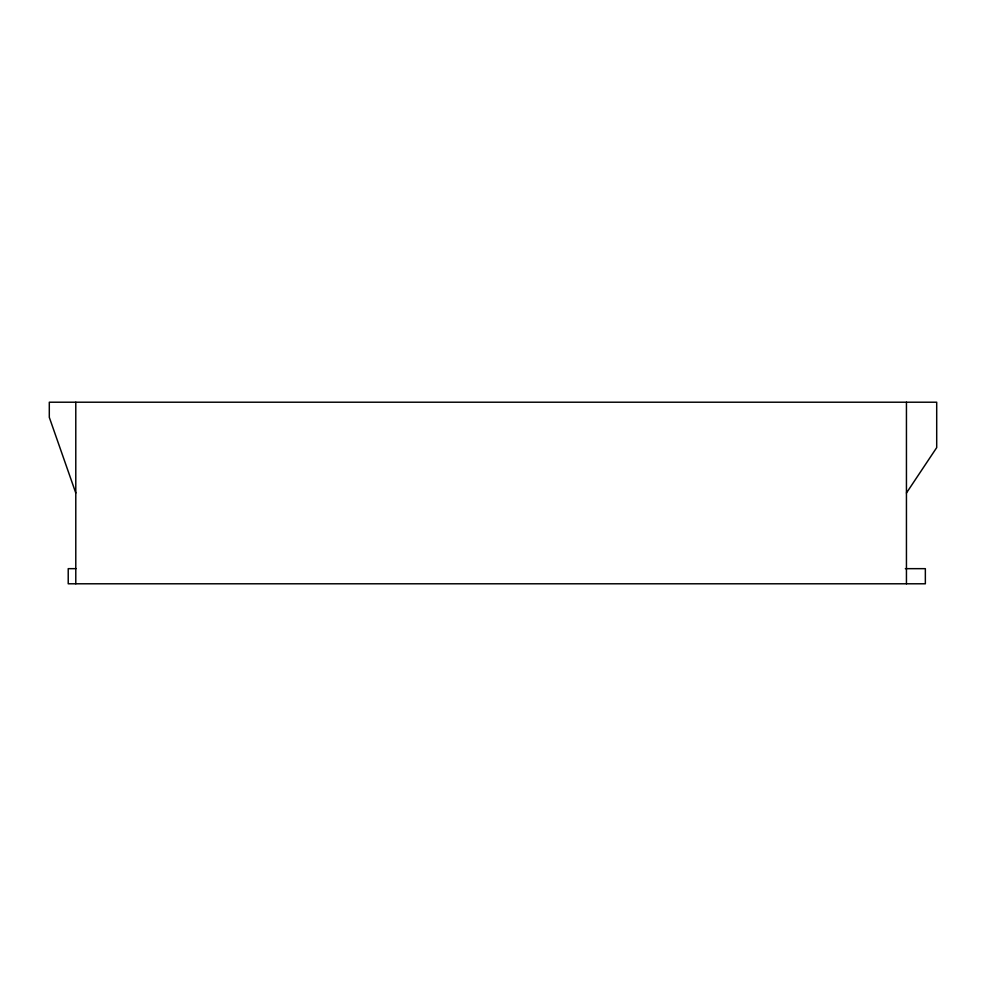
<?xml version="1.0" encoding="UTF-8"?>
<svg xmlns="http://www.w3.org/2000/svg" width="986" height="986" viewBox="0 0 986 986"><rect width="100%" height="100%" fill="white"/><g stroke="black" fill="none" stroke-linecap="round" stroke-linejoin="round"><path stroke-width="1.48" d="M906.442 493L936.7 447.607L936.7 402.214L49.3 402.214L49.3 417.337L75.786 493M75.91 568.663L68.219 568.663L68.219 583.786L925.349 583.786L925.349 568.663L905.345 568.663M906.442 402.214L906.442 583.786M75.786 402.214L75.786 583.786"/></g></svg>
